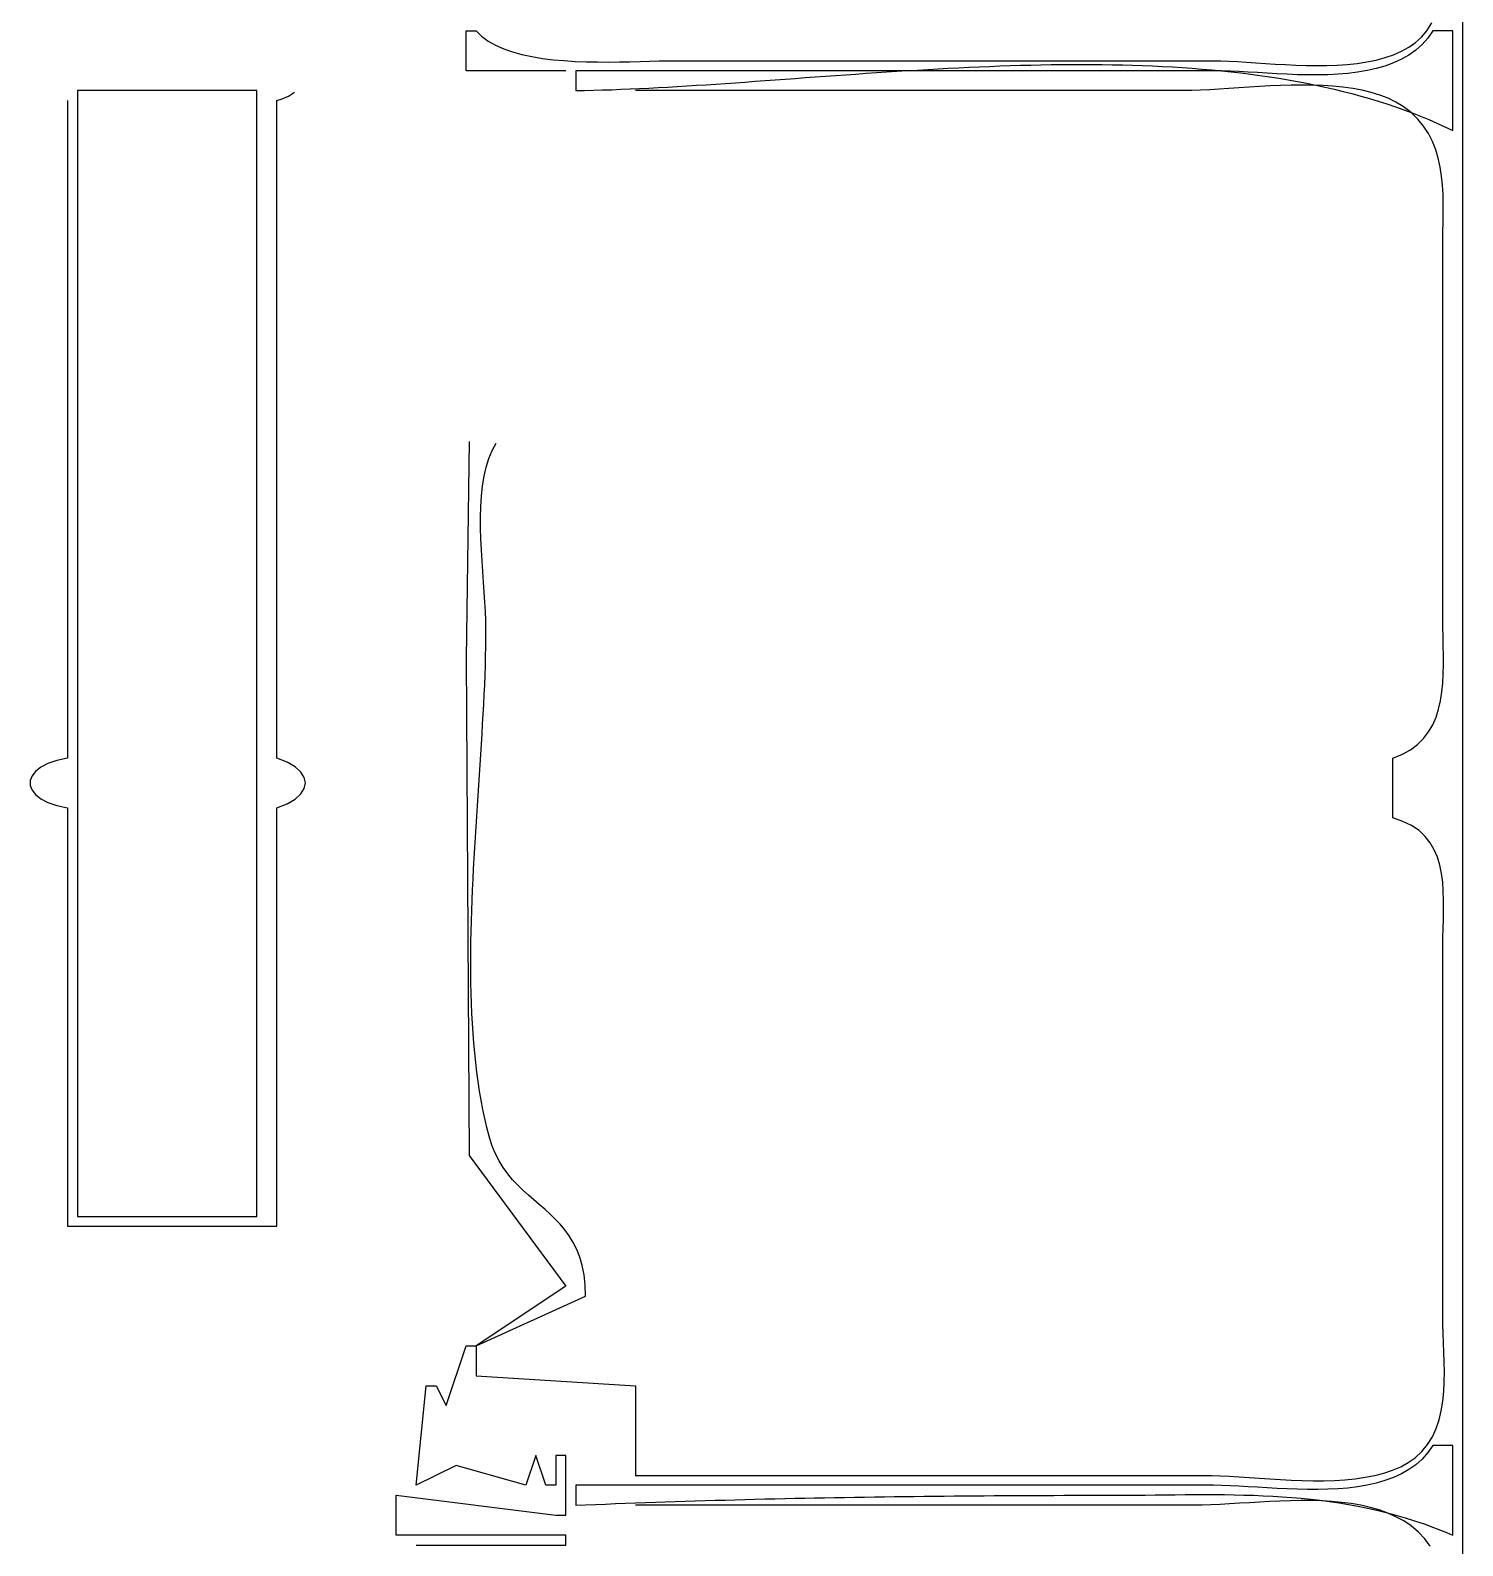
# Model space of a CAD drawing. Header units: metres. Extents: x 169 to 614, y 211 to 1165.
# Drawn here: x 389.3 to 533, y 892.9 to 1045.1 of the extents above; entities that cross this region are included whole.
import ezdxf

# ---------------------------------------------------------------- set-up
doc = ezdxf.new("R2010")
doc.units = ezdxf.units.M

msp = doc.modelspace()

# ---------------------------------------------------------------- linework, layer by layer
for p, q in [((533, 592), (533, 1115)), ((529.3919, 1044.993), (529.9137, 1045.8097)), ((433, 1041), (433, 1045)), ((433, 1045), (434, 1045)), ((434, 1045), (434.5595, 1044.452)), ((434.5595, 1044.452), (435.2146, 1043.9701)), ((435.2146, 1043.9701), (435.9564, 1043.5503)), ((435.9564, 1043.5503), (436.7759, 1043.1884)), ((527.5906, 1043.3576), (528.2633, 1043.8316)), ((528.2633, 1043.8316), (528.8658, 1044.3753)), ((528.9262, 1043.6372), (528.2906, 1043.0705)), ((528.8658, 1044.3753), (529.3919, 1044.993)), ((529.4976, 1044.2789), (528.9262, 1043.6372)), ((530, 1045), (529.4976, 1044.2789)), ((532, 1045), (530, 1045)), ((532, 1035), (532, 1045)), ((436.7759, 1043.1884), (437.6642, 1042.8805)), ((437.6642, 1042.8805), (438.6126, 1042.6226)), ((438.6126, 1042.6226), (439.6121, 1042.4105)), ((439.6121, 1042.4105), (440.6538, 1042.2403)), ((440.6538, 1042.2403), (441.7289, 1042.1079)), ((441.7289, 1042.1079), (442.8284, 1042.0093)), ((442.8284, 1042.0093), (443.9436, 1041.9405)), ((452.3611, 1041.9761), (453.2171, 1041.9934)), ((453.2171, 1041.9934), (454, 1042)), ((454, 1042), (508, 1042)), ((508, 1042), (508.7436, 1041.9889)), ((523.3858, 1041.8846), (524.3186, 1042.0737)), ((524.3186, 1042.0737), (525.2116, 1042.3113)), ((525.2116, 1042.3113), (526.0587, 1042.6017)), ((526.8467, 1042.1453), (526.0482, 1041.7783)), ((526.0587, 1042.6017), (526.8537, 1042.9491)), ((527.5958, 1042.5746), (526.8467, 1042.1453)), ((526.8537, 1042.9491), (527.5906, 1043.3576)), ((528.2906, 1043.0705), (527.5958, 1042.5746)), ((443, 1041), (433, 1041)), ((443.9436, 1041.9405), (445.0655, 1041.8973)), ((508, 1041), (444, 1041)), ((444, 1041), (444, 1039)), ((445.0655, 1041.8973), (446.1852, 1041.8759)), ((446.1852, 1041.8759), (447.2939, 1041.872)), ((447.2939, 1041.872), (448.3827, 1041.8818)), ((448.3827, 1041.8818), (449.4427, 1041.9011)), ((449.4427, 1041.9011), (450.465, 1041.926)), ((450.465, 1041.926), (451.4407, 1041.9523)), ((451.4407, 1041.9523), (452.3611, 1041.9761)), ((469.0586, 1040.4506), (470.0769, 1040.524)), ((470.0769, 1040.524), (471.0975, 1040.5967)), ((471.0975, 1040.5967), (472.1202, 1040.6686)), ((472.1202, 1040.6686), (473.1449, 1040.7394)), ((473.1449, 1040.7394), (474.1713, 1040.8091)), ((474.1713, 1040.8091), (475.1993, 1040.8773)), ((475.1993, 1040.8773), (476.2287, 1040.9438)), ((476.2287, 1040.9438), (477.2593, 1041.0086)), ((477.2593, 1041.0086), (478.2909, 1041.0713)), ((478.2909, 1041.0713), (479.3233, 1041.1317)), ((479.3233, 1041.1317), (480.3564, 1041.1897)), ((480.3564, 1041.1897), (481.39, 1041.245)), ((481.39, 1041.245), (482.4239, 1041.2975)), ((482.4239, 1041.2975), (483.4578, 1041.3469)), ((483.4578, 1041.3469), (484.4917, 1041.393)), ((484.4917, 1041.393), (485.5253, 1041.4356)), ((485.5253, 1041.4356), (486.5585, 1041.4746)), ((486.5585, 1041.4746), (487.591, 1041.5096)), ((487.591, 1041.5096), (488.6227, 1041.5406)), ((488.6227, 1041.5406), (489.6534, 1041.5673)), ((489.6534, 1041.5673), (490.6828, 1041.5894)), ((490.6828, 1041.5894), (491.711, 1041.6069)), ((491.711, 1041.6069), (492.7375, 1041.6194)), ((492.7375, 1041.6194), (493.7623, 1041.6269)), ((493.7623, 1041.6269), (494.7852, 1041.629)), ((494.7852, 1041.629), (495.806, 1041.6256)), ((495.806, 1041.6256), (496.8244, 1041.6164)), ((496.8244, 1041.6164), (497.8404, 1041.6014)), ((497.8404, 1041.6014), (498.8537, 1041.5801)), ((498.8537, 1041.5801), (499.8642, 1041.5526)), ((499.8642, 1041.5526), (500.8716, 1041.5185)), ((500.8716, 1041.5185), (501.8758, 1041.4776)), ((501.8758, 1041.4776), (502.8766, 1041.4298)), ((502.8766, 1041.4298), (503.8738, 1041.3748)), ((503.8738, 1041.3748), (504.8672, 1041.3124)), ((504.8672, 1041.3124), (505.8567, 1041.2425)), ((505.8567, 1041.2425), (506.8421, 1041.1648)), ((506.8421, 1041.1648), (507.8231, 1041.0791)), ((507.8231, 1041.0791), (508.7995, 1040.9852)), ((508.8068, 1040.9894), (508, 1041)), ((508.7436, 1041.9889), (509.5448, 1041.9586)), ((508.7995, 1040.9852), (509.7713, 1040.883)), ((509.6572, 1040.9605), (508.8068, 1040.9894)), ((509.5448, 1041.9586), (510.3973, 1041.9133)), ((510.5465, 1040.9175), (509.6572, 1040.9605)), ((509.7713, 1040.883), (510.7382, 1040.7721)), ((510.3973, 1041.9133), (511.295, 1041.8572)), ((511.4696, 1040.8647), (510.5465, 1040.9175)), ((510.7382, 1040.7721), (511.7001, 1040.6524)), ((511.295, 1041.8572), (512.232, 1041.7946)), ((512.4217, 1040.8063), (511.4696, 1040.8647)), ((511.7001, 1040.6524), (512.6567, 1040.5237)), ((512.232, 1041.7946), (513.202, 1041.7296)), ((513.3978, 1040.7465), (512.4217, 1040.8063)), ((512.6567, 1040.5237), (513.6078, 1040.3859)), ((513.202, 1041.7296), (514.1991, 1041.6666)), ((514.3931, 1040.6897), (513.3978, 1040.7465)), ((514.1991, 1041.6666), (515.2172, 1041.6097)), ((515.4027, 1040.64), (514.3931, 1040.6897)), ((515.2172, 1041.6097), (516.2501, 1041.5632)), ((516.4217, 1040.6016), (515.4027, 1040.64)), ((516.2501, 1041.5632), (517.2918, 1041.5314)), ((517.4451, 1040.5789), (516.4217, 1040.6016)), ((517.2918, 1041.5314), (518.3362, 1041.5184)), ((518.468, 1040.5761), (517.4451, 1040.5789)), ((518.3362, 1041.5184), (519.3772, 1041.5285)), ((519.4857, 1040.5974), (518.468, 1040.5761)), ((519.3772, 1041.5285), (520.4087, 1041.5659)), ((520.4931, 1040.6471), (519.4857, 1040.5974)), ((520.4087, 1041.5659), (521.4247, 1041.6349)), ((521.4853, 1040.7293), (520.4931, 1040.6471)), ((521.4247, 1041.6349), (522.4191, 1041.7397)), ((522.4576, 1040.8484), (521.4853, 1040.7293)), ((522.4191, 1041.7397), (523.3858, 1041.8846)), ((523.4049, 1041.0087), (522.4576, 1040.8484)), ((524.3223, 1041.2142), (523.4049, 1041.0087)), ((525.2051, 1041.4693), (524.3223, 1041.2142)), ((526.0482, 1041.7783), (525.2051, 1041.4693)), ((394, 1039), (394, 926)), ((412, 1039), (394, 1039)), ((412, 926), (412, 1039)), ((444, 1039), (444.8933, 1039.0173)), ((444.8933, 1039.0173), (445.7938, 1039.0394)), ((445.7938, 1039.0394), (446.7012, 1039.066)), ((446.7012, 1039.066), (447.6153, 1039.097)), ((447.6153, 1039.097), (448.536, 1039.132)), ((448.536, 1039.132), (449.4631, 1039.1709)), ((449.4631, 1039.1709), (450.3964, 1039.2134)), ((505, 1039), (450, 1039)), ((450.3964, 1039.2134), (451.3356, 1039.2595)), ((451.3356, 1039.2595), (452.2807, 1039.3088)), ((452.2807, 1039.3088), (453.2314, 1039.3612)), ((453.2314, 1039.3612), (454.1876, 1039.4165)), ((454.1876, 1039.4165), (455.149, 1039.4745)), ((455.149, 1039.4745), (456.1156, 1039.5349)), ((456.1156, 1039.5349), (457.087, 1039.5975)), ((457.087, 1039.5975), (458.0631, 1039.6622)), ((458.0631, 1039.6622), (459.0437, 1039.7288)), ((459.0437, 1039.7288), (460.0287, 1039.797)), ((460.0287, 1039.797), (461.0179, 1039.8666)), ((461.0179, 1039.8666), (462.011, 1039.9374)), ((462.011, 1039.9374), (463.0079, 1040.0093)), ((463.0079, 1040.0093), (464.0084, 1040.082)), ((464.0084, 1040.082), (465.0124, 1040.1553)), ((465.0124, 1040.1553), (466.0195, 1040.229)), ((466.0195, 1040.229), (467.0298, 1040.303)), ((467.0298, 1040.303), (468.0429, 1040.3769)), ((468.0429, 1040.3769), (469.0586, 1040.4506)), ((505.8293, 1039.0108), (505, 1039)), ((506.7033, 1039.0409), (505.8293, 1039.0108)), ((507.6171, 1039.0863), (506.7033, 1039.0409)), ((508.5661, 1039.1434), (507.6171, 1039.0863)), ((509.5455, 1039.2084), (508.5661, 1039.1434)), ((510.5507, 1039.2774), (509.5455, 1039.2084)), ((511.577, 1039.3467), (510.5507, 1039.2774)), ((512.6196, 1039.4125), (511.577, 1039.3467)), ((513.6739, 1039.471), (512.6196, 1039.4125)), ((513.6078, 1040.3859), (514.5534, 1040.2386)), ((514.7351, 1039.5184), (513.6739, 1039.471)), ((514.5534, 1040.2386), (515.4931, 1040.0816)), ((515.7985, 1039.551), (514.7351, 1039.5184)), ((515.4931, 1040.0816), (516.4269, 1039.9149)), ((516.8595, 1039.565), (515.7985, 1039.551)), ((516.4269, 1039.9149), (517.3544, 1039.7381)), ((517.9133, 1039.5565), (516.8595, 1039.565)), ((517.3544, 1039.7381), (518.2757, 1039.5511)), ((518.9552, 1039.5218), (517.9133, 1039.5565)), ((518.2757, 1039.5511), (519.1903, 1039.3536)), ((519.9805, 1039.4572), (518.9552, 1039.5218)), ((519.1903, 1039.3536), (520.0983, 1039.1456)), ((520.9846, 1039.3588), (519.9805, 1039.4572)), ((520.0983, 1039.1456), (520.9993, 1038.9266)), ((521.9626, 1039.2228), (520.9846, 1039.3588)), ((522.91, 1039.0455), (521.9626, 1039.2228)), ((523.8219, 1038.8231), (522.91, 1039.0455)), ((393, 1038), (393, 972)), ((414, 1038), (414.5554, 1038.17)), ((414, 972), (414, 1038)), ((414.5554, 1038.17), (415.1746, 1038.4609)), ((415.1746, 1038.4609), (415.8012, 1038.8477)), ((520.9993, 1038.9266), (521.8933, 1038.6966)), ((521.8933, 1038.6966), (522.7799, 1038.4554)), ((522.7799, 1038.4554), (523.6591, 1038.2026)), ((523.6591, 1038.2026), (524.5307, 1037.9382)), ((524.6937, 1038.5518), (523.8219, 1038.8231)), ((524.5307, 1037.9382), (525.3944, 1037.662)), ((525.5208, 1038.2277), (524.6937, 1038.5518)), ((525.3944, 1037.662), (526.2501, 1037.3737)), ((526.2983, 1037.8473), (525.5208, 1038.2277)), ((527.0216, 1037.4066), (526.2983, 1037.8473)), ((526.2501, 1037.3737), (527.0976, 1037.073)), ((527.8157, 1036.7998), (527.0216, 1037.4066)), ((527.0976, 1037.073), (527.9367, 1036.7599)), ((528.4999, 1036.1404), (527.8157, 1036.7998)), ((527.9367, 1036.7599), (528.7672, 1036.4341)), ((529.0823, 1035.4328), (528.4999, 1036.1404)), ((528.7672, 1036.4341), (529.589, 1036.0954)), ((529.589, 1036.0954), (530.4018, 1035.7437)), ((529.5708, 1034.6815), (529.0823, 1035.4328)), ((529.9734, 1033.8912), (529.5708, 1034.6815)), ((530.4018, 1035.7437), (531.2055, 1035.3786)), ((531.2055, 1035.3786), (532, 1035)), ((530.298, 1033.0662), (529.9734, 1033.8912)), ((530.5526, 1032.2111), (530.298, 1033.0662)), ((530.7451, 1031.3304), (530.5526, 1032.2111)), ((530.8835, 1030.4287), (530.7451, 1031.3304)), ((530.9759, 1029.5105), (530.8835, 1030.4287)), ((531.03, 1028.5803), (530.9759, 1029.5105)), ((531.054, 1027.6426), (531.03, 1028.5803)), ((531.0558, 1026.7019), (531.054, 1027.6426)), ((531.0245, 1024.8297), (531.0433, 1025.7628)), ((531.0433, 1025.7628), (531.0558, 1026.7019)), ((531, 1023), (531.0074, 1023.9073)), ((531.0074, 1023.9073), (531.0245, 1024.8297)), ((531, 986), (531, 1023)), ((433.3179, 1003.787), (433, 982)), ((435.292, 1002.0769), (435.6249, 1002.8797)), ((435.6249, 1002.8797), (436.0277, 1003.6104)), ((434.8142, 1000.2862), (435.0237, 1001.2098)), ((435.0237, 1001.2098), (435.292, 1002.0769)), ((434.6582, 999.3141), (434.8142, 1000.2862)), ((434.4845, 997.2553), (434.5502, 998.3011)), ((434.5502, 998.3011), (434.6582, 999.3141)), ((434.4557, 996.1844), (434.4845, 997.2553)), ((434.4584, 995.0964), (434.4557, 996.1844)), ((434.4869, 993.9991), (434.4584, 995.0964)), ((434.5358, 992.9002), (434.4869, 993.9991)), ((434.5996, 991.8078), (434.5358, 992.9002)), ((434.6728, 990.7297), (434.5996, 991.8078)), ((434.7498, 989.6736), (434.6728, 990.7297)), ((434.8252, 988.6475), (434.7498, 989.6736)), ((434.8934, 987.6592), (434.8252, 988.6475)), ((434.9489, 986.7167), (434.8934, 987.6592)), ((434.9863, 985.8276), (434.9489, 986.7167)), ((435, 985), (434.9863, 985.8276)), ((531.0084, 985.1014), (531, 986)), ((434.9958, 984.0858), (435, 985)), ((531.0282, 984.1842), (531.0084, 985.1014)), ((434.9645, 982.2235), (434.9838, 983.1601)), ((434.9838, 983.1601), (434.9958, 984.0858)), ((531.0509, 983.2546), (531.0282, 984.1842)), ((531.068, 982.3186), (531.0509, 983.2546)), ((433, 982), (433.3179, 932.1042)), ((434.9056, 980.3194), (434.9382, 981.2764)), ((434.9382, 981.2764), (434.9645, 982.2235)), ((531.0519, 980.4523), (531.0712, 981.3825)), ((531.0712, 981.3825), (531.068, 982.3186)), ((434.8672, 979.3528), (434.9056, 980.3194)), ((531.0018, 979.5344), (531.0519, 980.4523)), ((434.7747, 977.3933), (434.8234, 978.3773)), ((434.8234, 978.3773), (434.8672, 979.3528)), ((530.7752, 977.7595), (530.9123, 978.6347)), ((530.9123, 978.6347), (531.0018, 979.5344)), ((434.7218, 976.4013), (434.7747, 977.3933)), ((530.3238, 976.1072), (530.5818, 976.915)), ((530.5818, 976.915), (530.7752, 977.7595)), ((434.6049, 974.3952), (434.665, 975.4018)), ((434.665, 975.4018), (434.7218, 976.4013)), ((529.5803, 974.6266), (529.9928, 975.3424)), ((529.9928, 975.3424), (530.3238, 976.1072)), ((434.542, 973.3822), (434.6049, 974.3952)), ((528.477, 973.3671), (529.0778, 973.9661)), ((529.0778, 973.9661), (529.5803, 974.6266)), ((434.4098, 971.3385), (434.4768, 972.3631)), ((434.4768, 972.3631), (434.542, 973.3822)), ((526, 972), (526.9465, 972.3778)), ((526.9465, 972.3778), (527.7694, 972.8356)), ((527.7694, 972.8356), (528.477, 973.3671)), ((389.8101, 970.6666), (389.4556, 970.2136)), ((390.3417, 971.0854), (389.8101, 970.6666)), ((391.0506, 971.4564), (390.3417, 971.0854)), ((391.9367, 971.7658), (391.0506, 971.4564)), ((393, 972), (391.9367, 971.7658)), ((415.0377, 971.584), (414, 972)), ((415.8449, 971.1121), (415.0377, 971.584)), ((416.4214, 970.598), (415.8449, 971.1121)), ((416.7673, 970.056), (416.4214, 970.598)), ((434.3415, 970.3088), (434.4098, 971.3385)), ((526, 966), (526, 972)), ((389.4556, 970.2136), (389.2784, 969.7401)), ((389.2784, 969.7401), (389.2784, 969.2598)), ((389.2784, 969.2598), (389.4556, 968.7863)), ((416.8826, 969.5), (416.7673, 970.056)), ((416.7673, 968.9439), (416.8826, 969.5)), ((434.2032, 968.2364), (434.2725, 969.2746)), ((434.2725, 969.2746), (434.3415, 970.3088)), ((389.4556, 968.7863), (389.8101, 968.3333)), ((389.8101, 968.3333), (390.3417, 967.9145)), ((390.3417, 967.9145), (391.0506, 967.5435)), ((391.0506, 967.5435), (391.9367, 967.2341)), ((415.0377, 967.4159), (415.8448, 967.8878)), ((415.8448, 967.8878), (416.4214, 968.4019)), ((416.4214, 968.4019), (416.7673, 968.9439)), ((434.1341, 967.1945), (434.2032, 968.2364)), ((391.9367, 967.2341), (393, 967)), ((393, 967), (393, 925)), ((414, 967), (415.0377, 967.4159)), ((414, 925), (414, 967)), ((433.9988, 965.1021), (434.0658, 966.1496)), ((434.0658, 966.1496), (434.1341, 967.1945)), ((527.0102, 965.651), (526, 966)), ((433.9335, 964.0526), (433.9988, 965.1021)), ((527.8794, 965.2208), (527.0102, 965.651)), ((528.618, 964.7153), (527.8794, 965.2208)), ((529.2361, 964.1403), (528.618, 964.7153)), ((433.8103, 961.9492), (433.8705, 963.0014)), ((433.8705, 963.0014), (433.9335, 964.0526)), ((529.7441, 963.5016), (529.2361, 964.1403)), ((530.1524, 962.8052), (529.7441, 963.5016)), ((433.7533, 960.8964), (433.8103, 961.9492)), ((530.4711, 962.0567), (530.1524, 962.8052)), ((530.7105, 961.2621), (530.4711, 962.0567)), ((433.7002, 959.8434), (433.7533, 960.8964)), ((530.8811, 960.4273), (530.7105, 961.2621)), ((530.993, 959.558), (530.8811, 960.4273)), ((433.6074, 957.7391), (433.6514, 958.7908)), ((433.6514, 958.7908), (433.7002, 959.8434)), ((531.0567, 958.6602), (530.993, 959.558)), ((531.0822, 957.7395), (531.0567, 958.6602)), ((433.5688, 956.6888), (433.6074, 957.7391)), ((531.0801, 956.802), (531.0822, 957.7395)), ((433.5094, 954.5942), (433.5359, 955.6403)), ((433.5359, 955.6403), (433.5688, 956.6888)), ((531.0337, 954.8997), (531.0605, 955.8535)), ((531.0605, 955.8535), (531.0801, 956.802)), ((433.4898, 953.5509), (433.5094, 954.5942)), ((531, 953), (531.0101, 953.9466)), ((531.0101, 953.9466), (531.0337, 954.8997)), ((433.4731, 951.4749), (433.4775, 952.511)), ((433.4775, 952.511), (433.4898, 953.5509)), ((531, 916), (531, 953)), ((433.477, 950.4431), (433.4731, 951.4749)), ((433.4899, 949.4162), (433.477, 950.4431)), ((433.5121, 948.3946), (433.4899, 949.4162)), ((433.5442, 947.3788), (433.5121, 948.3946)), ((433.5868, 946.3692), (433.5442, 947.3788)), ((433.6402, 945.3665), (433.5868, 946.3692)), ((433.7051, 944.3711), (433.6402, 945.3665)), ((433.7819, 943.3834), (433.7051, 944.3711)), ((433.8711, 942.404), (433.7819, 943.3834)), ((433.9733, 941.4334), (433.8711, 942.404)), ((434.0889, 940.472), (433.9733, 941.4334)), ((434.2185, 939.5204), (434.0889, 940.472)), ((434.3626, 938.579), (434.2185, 939.5204)), ((434.5217, 937.6484), (434.3626, 938.579)), ((434.6962, 936.729), (434.5217, 937.6484)), ((434.8868, 935.8213), (434.6962, 936.729)), ((435.0938, 934.9259), (434.8868, 935.8213)), ((435.3179, 934.0432), (435.0938, 934.9259)), ((435.5958, 933.1459), (435.3179, 934.0432)), ((435.927, 932.3273), (435.5958, 933.1459)), ((433.3179, 932.1042), (443, 919)), ((436.3055, 931.5794), (435.927, 932.3273)), ((436.7257, 930.8941), (436.3055, 931.5794)), ((437.1818, 930.2635), (436.7257, 930.8941)), ((437.668, 929.6795), (437.1818, 930.2635)), ((438.1785, 929.1341), (437.668, 929.6795)), ((438.7076, 928.6192), (438.1785, 929.1341)), ((439.2496, 928.1269), (438.7076, 928.6192)), ((439.7987, 927.6492), (439.2496, 928.1269)), ((440.349, 927.178), (439.7987, 927.6492)), ((440.8949, 926.7054), (440.349, 927.178)), ((441.4305, 926.2232), (440.8949, 926.7054)), ((393, 925), (414, 925)), ((394, 926), (412, 926)), ((441.9502, 925.7235), (441.4305, 926.2232)), ((442.4481, 925.1983), (441.9502, 925.7235)), ((442.9186, 924.6395), (442.4481, 925.1983)), ((443.3557, 924.0392), (442.9186, 924.6395)), ((443.7538, 923.3893), (443.3557, 924.0392)), ((444.1071, 922.6818), (443.7538, 923.3893)), ((444.4099, 921.9087), (444.1071, 922.6818)), ((444.6563, 921.062), (444.4099, 921.9087)), ((444.8406, 920.1337), (444.6563, 921.062)), ((443, 919), (434, 913)), ((444.9571, 919.1156), (444.8406, 920.1337)), ((445, 918), (444.9571, 919.1156)), ((434, 913), (445, 918)), ((531.0123, 915.1486), (531, 916)), ((531.0432, 914.2524), (531.0123, 915.1486)), ((531.0833, 913.3197), (531.0432, 914.2524)), ((431, 907), (433, 913)), ((433, 913), (434, 913)), ((434, 913), (434, 910)), ((531.1233, 912.3591), (531.0833, 913.3197)), ((531.1542, 911.3792), (531.1233, 912.3591)), ((531.1664, 910.3885), (531.1542, 911.3792)), ((434, 910), (450, 909)), ((531.1509, 909.3955), (531.1664, 910.3885)), ((428, 899), (429, 909)), ((429, 909), (430, 909)), ((430, 909), (431, 907)), ((450, 909), (450, 900)), ((530.9994, 907.4371), (531.0983, 908.4089)), ((531.0983, 908.4089), (531.1509, 909.3955)), ((530.8448, 906.4887), (530.9994, 907.4371)), ((530.332, 904.6964), (530.6255, 905.5723)), ((530.6255, 905.5723), (530.8448, 906.4887)), ((529.4855, 903.1001), (529.9551, 903.8695)), ((529.9551, 903.8695), (530.332, 904.6964)), ((528.2315, 901.7685), (528.9141, 902.397)), ((528.9141, 902.397), (529.4855, 903.1001)), ((529.4976, 902.2789), (528.9261, 901.6372)), ((530, 903), (529.4976, 902.2789)), ((532, 903), (530, 903)), ((532, 894), (532, 903)), ((432, 901), (428, 899)), ((439, 899), (432, 901)), ((440, 902), (439, 899)), ((441, 899), (440, 902)), ((443, 902), (442, 902)), ((442, 902), (442, 899)), ((443, 896), (443, 902)), ((525.9731, 900.5211), (526.789, 900.8721)), ((526.789, 900.8721), (527.5438, 901.2865)), ((527.5958, 900.5746), (526.8467, 900.1453)), ((527.5438, 901.2865), (528.2315, 901.7686)), ((528.2906, 901.0705), (527.5958, 900.5746)), ((528.9261, 901.6372), (528.2906, 901.0705)), ((450, 900), (507, 900)), ((507, 900), (507.8145, 899.9881)), ((507.8145, 899.9881), (508.6841, 899.9556)), ((508.6841, 899.9556), (509.6027, 899.9068)), ((509.6027, 899.9068), (510.5642, 899.8462)), ((510.5642, 899.8462), (511.5625, 899.7781)), ((511.5625, 899.7781), (512.5913, 899.7071)), ((512.5913, 899.7071), (513.6447, 899.6374)), ((513.6447, 899.6374), (514.7165, 899.5736)), ((514.7165, 899.5736), (515.8007, 899.52)), ((515.8007, 899.52), (516.891, 899.4811)), ((516.891, 899.4811), (517.9813, 899.4613)), ((517.9813, 899.4613), (519.0657, 899.465)), ((519.0657, 899.465), (520.1378, 899.4967)), ((520.1378, 899.4967), (521.1917, 899.5607)), ((521.1917, 899.5607), (522.2212, 899.6615)), ((522.2212, 899.6615), (523.2202, 899.8036)), ((523.4048, 899.0087), (522.4575, 898.8485)), ((523.2202, 899.8036), (524.1826, 899.9912)), ((524.3223, 899.2142), (523.4048, 899.0087)), ((524.1826, 899.9912), (525.1023, 900.2289)), ((525.205, 899.4694), (524.3223, 899.2142)), ((525.1023, 900.2289), (525.9731, 900.5211)), ((526.0481, 899.7783), (525.205, 899.4694)), ((526.8467, 900.1453), (526.0481, 899.7783)), ((426, 894), (426, 898)), ((426, 898), (442, 896)), ((442, 899), (441, 899)), ((508, 899), (444, 899)), ((444, 899), (444, 897)), ((456.9896, 897.4687), (457.9885, 897.4978)), ((457.9885, 897.4978), (458.9874, 897.5258)), ((458.9874, 897.5258), (459.9862, 897.553)), ((459.9862, 897.553), (460.985, 897.5792)), ((460.985, 897.5792), (461.9839, 897.6045)), ((461.9839, 897.6045), (462.9827, 897.6289)), ((462.9827, 897.6289), (463.9816, 897.6524)), ((463.9816, 897.6524), (464.9805, 897.6751)), ((464.9805, 897.6751), (465.9795, 897.6968)), ((465.9795, 897.6968), (466.9784, 897.7177)), ((466.9784, 897.7177), (467.9775, 897.7378)), ((467.9775, 897.7378), (468.9765, 897.757)), ((468.9765, 897.757), (469.9757, 897.7754)), ((469.9757, 897.7754), (470.9749, 897.793)), ((470.9749, 897.793), (471.9742, 897.8097)), ((471.9742, 897.8097), (472.9735, 897.8257)), ((472.9735, 897.8257), (473.973, 897.8409)), ((473.973, 897.8409), (474.9725, 897.8553)), ((474.9725, 897.8553), (475.9721, 897.869)), ((475.9721, 897.869), (476.9719, 897.8819)), ((476.9719, 897.8819), (477.9718, 897.8941)), ((477.9718, 897.8941), (478.9717, 897.9055)), ((478.9717, 897.9055), (479.9719, 897.9163)), ((479.9719, 897.9163), (480.9721, 897.9263)), ((480.9721, 897.9263), (481.9725, 897.9356)), ((481.9725, 897.9356), (482.973, 897.9443)), ((482.973, 897.9443), (483.9737, 897.9523)), ((483.9737, 897.9523), (484.9746, 897.9596)), ((484.9746, 897.9596), (485.9756, 897.9662)), ((485.9756, 897.9662), (486.9768, 897.9723)), ((486.9768, 897.9723), (487.9782, 897.9777)), ((487.9782, 897.9777), (488.9797, 897.9825)), ((488.9797, 897.9825), (489.9815, 897.9867)), ((489.9815, 897.9867), (490.9835, 897.9903)), ((490.9835, 897.9903), (491.9857, 897.9933)), ((491.9857, 897.9933), (492.9881, 897.9957)), ((492.9881, 897.9957), (493.9907, 897.9976)), ((493.9907, 897.9976), (494.9935, 897.9989)), ((494.9935, 897.9989), (495.9966, 897.9997)), ((495.9966, 897.9997), (497, 898)), ((497, 898), (498.0434, 898.002)), ((498.0434, 898.002), (499.0796, 898.0075)), ((499.0796, 898.0075), (500.1086, 898.0157)), ((500.1086, 898.0157), (501.1309, 898.0256)), ((501.1309, 898.0256), (502.1467, 898.0364)), ((502.1467, 898.0364), (503.1564, 898.0472)), ((503.1564, 898.0472), (504.1601, 898.0571)), ((504.1601, 898.0571), (505.1582, 898.0652)), ((505.1582, 898.0652), (506.151, 898.0706)), ((506.151, 898.0706), (507.1387, 898.0725)), ((507.1387, 898.0725), (508.1217, 898.07)), ((508.8068, 898.9894), (508, 899)), ((508.1217, 898.07), (509.1002, 898.0622)), ((509.6572, 898.9605), (508.8068, 898.9894)), ((509.1002, 898.0622), (510.0746, 898.0482)), ((510.5465, 898.9175), (509.6572, 898.9605)), ((510.0746, 898.0482), (511.0451, 898.0272)), ((511.4696, 898.8647), (510.5465, 898.9175)), ((511.0451, 898.0272), (512.012, 897.9983)), ((512.4217, 898.8063), (511.4696, 898.8647)), ((512.012, 897.9983), (512.9756, 897.9605)), ((513.3978, 898.7465), (512.4217, 898.8063)), ((512.9756, 897.9605), (513.9362, 897.913)), ((514.3931, 898.6897), (513.3978, 898.7465)), ((513.9362, 897.913), (514.8941, 897.855)), ((515.4027, 898.64), (514.3931, 898.6897)), ((514.8941, 897.855), (515.8495, 897.7855)), ((516.4216, 898.6017), (515.4027, 898.64)), ((515.8495, 897.7855), (516.8028, 897.7037)), ((517.445, 898.579), (516.4216, 898.6017)), ((516.8028, 897.7037), (517.7542, 897.6087)), ((518.468, 898.5762), (517.445, 898.579)), ((517.7542, 897.6087), (518.7041, 897.4996)), ((519.4856, 898.5975), (518.468, 898.5762)), ((518.7041, 897.4996), (519.6527, 897.3755)), ((520.493, 898.6471), (519.4856, 898.5975)), ((521.4853, 898.7294), (520.493, 898.6471)), ((522.4575, 898.8485), (521.4853, 898.7294)), ((442, 896), (443, 896)), ((444, 897), (444.9996, 897.0423)), ((444.9996, 897.0423), (445.9992, 897.0836)), ((445.9992, 897.0836), (446.9987, 897.1238)), ((446.9987, 897.1238), (447.9981, 897.1629)), ((447.9981, 897.1629), (448.9974, 897.201)), ((448.9974, 897.201), (449.9966, 897.238)), ((449.9966, 897.238), (450.9958, 897.274)), ((506, 897), (450, 897)), ((450.9958, 897.274), (451.9949, 897.3089)), ((451.9949, 897.3089), (452.9939, 897.3429)), ((452.9939, 897.3429), (453.9929, 897.3758)), ((453.9929, 897.3758), (454.9918, 897.4078)), ((454.9918, 897.4078), (455.9908, 897.4387)), ((455.9908, 897.4387), (456.9896, 897.4687)), ((506.8535, 897.0103), (506, 897)), ((507.7438, 897.0386), (506.8535, 897.0103)), ((508.667, 897.0811), (507.7438, 897.0386)), ((509.6189, 897.1339), (508.667, 897.0811)), ((510.5956, 897.1931), (509.6189, 897.1339)), ((511.5931, 897.2549), (510.5956, 897.1931)), ((512.6072, 897.3153), (511.5931, 897.2549)), ((513.6341, 897.3706), (512.6072, 897.3153)), ((514.6696, 897.4167), (513.6341, 897.3706)), ((515.7098, 897.4499), (514.6696, 897.4167)), ((516.7506, 897.4663), (515.7098, 897.4499)), ((517.7881, 897.462), (516.7506, 897.4663)), ((518.8181, 897.4332), (517.7881, 897.462)), ((519.8367, 897.3758), (518.8181, 897.4332)), ((519.6527, 897.3755), (520.6003, 897.2356)), ((520.8398, 897.2862), (519.8367, 897.3758)), ((520.6003, 897.2356), (521.5472, 897.0789)), ((521.8234, 897.1604), (520.8398, 897.2862)), ((521.5472, 897.0789), (522.4937, 896.9046)), ((522.7835, 896.9946), (521.8234, 897.1604)), ((522.4937, 896.9046), (523.4401, 896.7119)), ((523.7161, 896.7848), (522.7835, 896.9946)), ((523.4401, 896.7119), (524.3867, 896.4998)), ((524.6172, 896.5272), (523.7161, 896.7848)), ((524.3867, 896.4998), (525.3337, 896.2674)), ((525.4827, 896.2179), (524.6172, 896.5272)), ((525.3337, 896.2674), (526.2815, 896.0139)), ((526.3085, 895.853), (525.4827, 896.2179)), ((526.2815, 896.0139), (527.2303, 895.7384)), ((527.0908, 895.4288), (526.3085, 895.853)), ((527.8255, 894.9413), (527.0908, 895.4288)), ((527.2303, 895.7384), (528.1804, 895.44)), ((528.5755, 894.3126), (527.8255, 894.9413)), ((528.1804, 895.44), (529.1321, 895.1178)), ((529.1321, 895.1178), (530.0858, 894.771)), ((530.0858, 894.771), (531.0416, 894.3987)), ((443, 894), (426, 894)), ((428, 893), (443, 893)), ((443, 893), (443, 894)), ((529.2065, 893.6235), (528.5755, 894.3126)), ((529.7282, 892.8798), (529.2065, 893.6235)), ((531.0416, 894.3987), (532, 894))]:
    msp.add_line(p, q)

doc.saveas('drawing.dxf')
